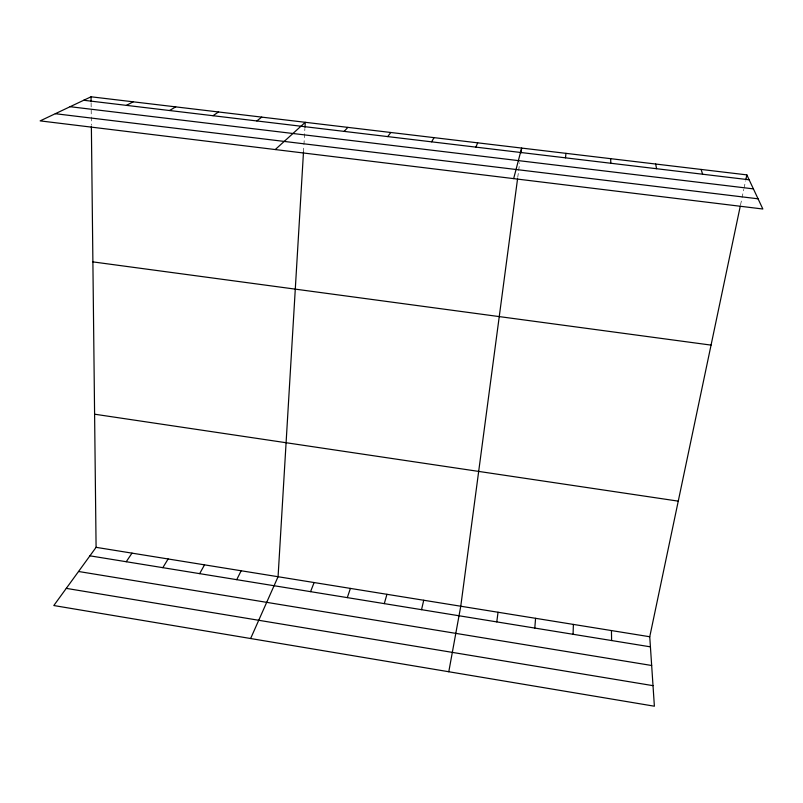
<?xml version="1.0" encoding="UTF-8"?>
<svg xmlns="http://www.w3.org/2000/svg" width="803" height="803" viewBox="0 0 803 803"><rect width="100%" height="100%" fill="white"/><g stroke="black" fill="none" stroke-linecap="round" stroke-linejoin="round"><path stroke-width="0.6" stroke-dasharray="4.01 3.01" d="M303.484 152.138L303.855 145.925M303.935 144.681L304.899 128.52M517.744 177.393L519.692 162.728M740.527 204.936L741.791 198.923M742.042 197.719L743.809 189.307M744.06 188.103L745.585 180.896M91.11 102.935L91.361 125.067"/><path stroke-width="1.2" d="M573.071 634.29L573.382 624.413M303.484 152.138L278.069 576.725L250.626 638.526M304.979 127.275L305.27 122.297L275.248 149.559M534.788 628.066L535.581 618.31M565.483 157.83L565.964 153.343M496.776 621.893L498.051 612.247M517.584 178.617L460.761 606.225L448.787 671.75M520.996 152.951L521.649 148.063L513.659 178.627M91.371 126.292L96.089 547.335L53.811 605.532L654.385 706.208L649.747 636.749L740.276 206.14M745.836 179.691L746.84 174.883L91.04 96.792L40.15 120.882L762.85 209.011L746.84 174.883M421.525 609.678L423.733 600.242M384.286 603.625L386.946 594.31M347.297 597.623L350.409 588.408M310.56 591.66L314.114 582.546M475.878 147.12L477.685 142.834M236.724 579.666L241.171 570.762M199.646 573.643L204.534 564.85M431.623 141.83L434.062 137.634M162.818 567.671L168.138 558.968M126.242 561.729L131.993 553.137M387.719 136.59L390.8 132.485M344.166 131.381L347.87 127.376M256.799 120.942L261.738 117.118M212.996 115.712L218.546 111.968M169.553 110.513L175.706 106.869M126.452 105.364L133.208 101.81M83.713 100.265L749.139 179.782M70.102 106.699L753.405 188.876M55.317 113.705L758.062 198.803M92.887 261.888L711.056 345.109M94.593 414.197L678.254 501.142M96.089 547.335L649.747 636.749M89.916 555.827L650.43 646.847M78.543 571.485L651.675 665.496M66.278 588.368L653.02 685.662M701.069 169.433L702.655 174.221M655.67 164.023L656.553 168.71M610.631 158.663L610.832 163.25M611.434 630.556L611.615 640.543M91.04 96.792L91.1 101.7"/></g></svg>
